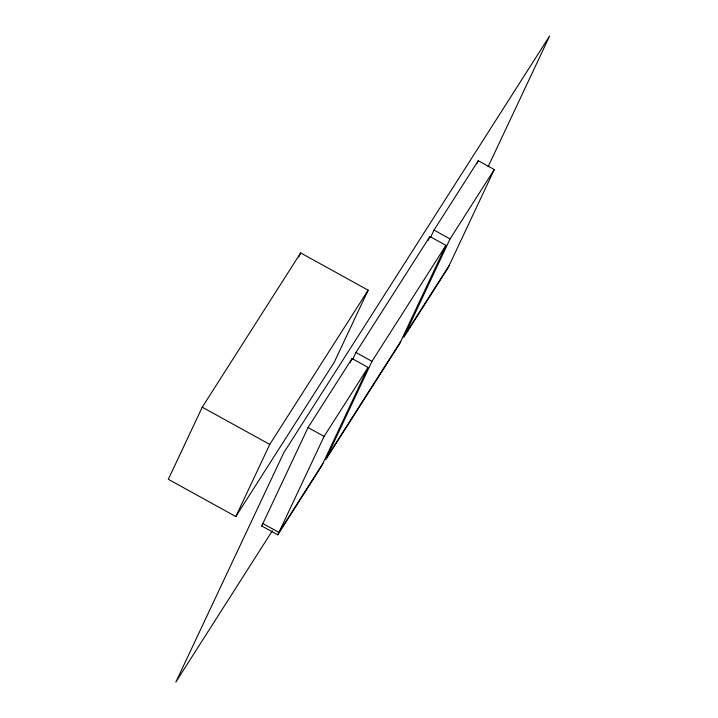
<?xml version="1.0" encoding="UTF-8"?>
<svg xmlns="http://www.w3.org/2000/svg" width="718" height="718" viewBox="0 0 718 718"><rect width="100%" height="100%" fill="white"/><g stroke="black" fill="none" stroke-linecap="round" stroke-linejoin="round"><path stroke-width="1.08" d="M202.252 407.187L168.326 479.301L235.827 516.538L334.22 362.276L368.154 290.171L300.654 252.933L202.252 407.187L269.753 444.424L235.827 516.538M298.769 256.945L300.654 252.933M261.729 525.98L308.049 427.542L352.053 358.56L368.101 367.41L321.772 465.856L277.776 534.829L261.523 525.872M350.142 362.617L352.053 358.56M352.583 359.601L355.922 352.493L429.902 236.518L445.95 245.368L399.621 343.814L325.64 459.789L371.969 361.351L445.95 245.368M277.776 534.829L324.096 436.391L368.101 367.41M427.991 240.584L429.902 236.518M430.674 237.182L434.013 230.074L478.26 160.715L494.298 169.574L447.978 268.011L403.731 337.37L450.06 238.932L494.298 169.574M476.824 163.767L478.26 160.715M488.087 166.782L549.674 35.9L283.727 452.807L175.838 682.1L272.319 530.844M269.753 444.424L368.154 290.171M322.921 463.424L278.916 532.406L262.671 523.44M326.789 457.357L400.77 341.382M404.88 334.938L449.127 265.579M434.013 230.074L450.06 238.932M355.922 352.493L371.969 361.351M308.049 427.542L324.096 436.391"/></g></svg>
